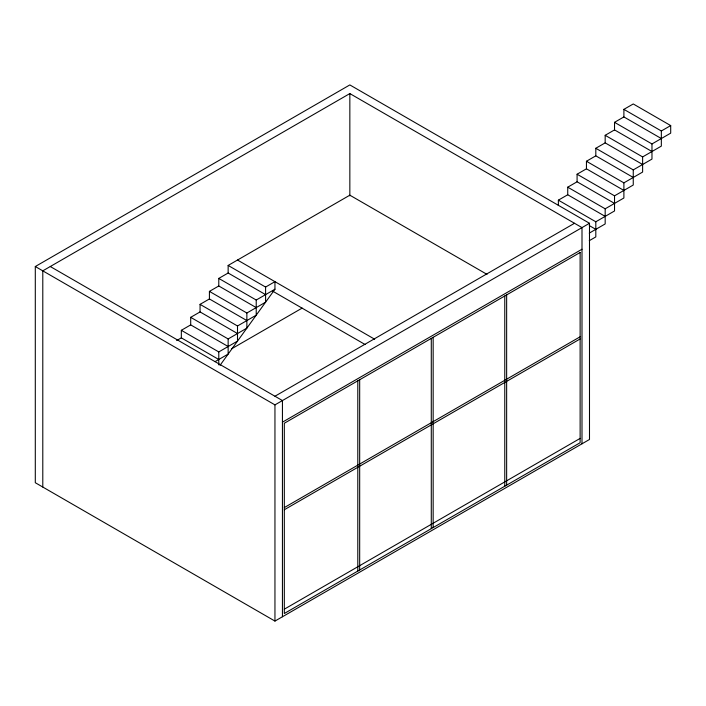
<?xml version="1.0" encoding="UTF-8"?>
<svg xmlns="http://www.w3.org/2000/svg" width="706" height="706" viewBox="0 0 706 706"><rect width="100%" height="100%" fill="white"/><g stroke="black" fill="none" stroke-linecap="round" stroke-linejoin="round"><path stroke-width="1.06" d="M220.034 365.32L274.952 289.222L274.952 281.659L265.588 287.06L228.144 265.447L228.144 273.01L265.588 294.631M35.3 266.524L349.841 84.923L589.492 223.281L589.492 439.476L274.952 621.077L35.3 482.719L35.3 266.524L274.952 404.882L589.492 223.281M582 443.8L582 227.606L349.841 93.571L42.792 270.848L42.792 487.034M228.144 265.447L349.841 195.183L487.008 274.378M256.225 307.604L218.781 285.983L218.781 278.411L228.144 273.01M246.862 320.568L209.417 298.956L209.417 291.384L218.781 285.983M237.507 333.541L200.063 311.928L200.063 304.357L209.417 298.956M228.144 346.514L190.699 324.892L190.699 317.329L200.063 311.928M218.781 359.486L181.336 337.865L181.336 330.302L190.699 324.892M176.659 340.566L181.336 337.865M218.781 278.411L256.225 300.032L274.952 289.222M209.417 291.384L246.862 313.005L265.588 302.194L265.588 287.06M200.063 304.357L237.507 325.978L256.225 315.167L256.225 300.032M661.337 138.544L623.892 116.931L623.892 109.359L633.256 103.958L670.7 125.58L670.7 133.143L651.973 143.953L614.529 122.332L614.529 129.904L651.973 151.516M190.699 317.329L228.144 338.951L246.862 328.14L246.862 313.005M614.529 122.332L623.892 116.931M181.336 330.302L218.781 351.923L237.507 341.113L237.507 325.978M231.542 348.852L302.142 308.098M642.619 164.489L605.174 142.868L605.174 135.305L614.529 129.904M215.039 361.649L228.144 354.085L228.144 338.951M633.256 177.462L595.811 155.841L595.811 148.278L605.174 142.868M623.892 190.435L586.448 168.813L586.448 161.25L595.811 155.841M614.529 203.407L577.084 181.786L577.084 174.223L586.448 168.813M623.892 109.359L661.337 130.981L670.7 125.58M605.174 216.38L567.73 194.759L567.73 187.187L577.084 181.786M558.367 205.57L558.367 200.16L567.73 194.759M605.174 135.305L642.619 156.926L661.337 146.116L661.337 130.981M595.811 148.278L633.256 169.899L651.973 159.088L651.973 143.953M586.448 161.25L623.892 182.863L642.619 172.061L642.619 156.926M577.084 174.223L614.529 195.836L633.256 185.025L633.256 169.899M274.952 396.234L574.507 223.281M567.73 187.187L605.174 208.808L623.892 197.998L623.892 182.863M558.367 200.16L595.811 221.781L614.529 210.97L614.529 195.836M589.254 233.13L605.174 223.943L605.174 208.808M589.254 240.702L595.811 236.916L595.811 221.781M282.435 422.179L582 249.227M284.315 507.579L580.129 336.788M284.315 509.741L580.129 338.951M284.315 609.181L580.129 438.4M589.254 225.567L595.811 229.344M237.507 260.037L374.674 339.233M272.745 291.199L365.143 344.546M50.276 266.524L282.435 400.558L282.435 616.753M506.643 294.896L506.643 485.146M504.772 295.982L504.772 486.231M433.157 337.327L433.157 527.576M431.287 338.403L431.287 528.653M359.672 379.749L359.672 569.998M357.801 380.834L357.801 571.083M349.841 93.571L349.841 195.862M274.952 404.882L274.952 621.077M218.781 351.923L218.781 364.887M580.129 252.474L284.315 423.256L284.315 613.505L580.129 442.724L580.129 252.474"/></g></svg>
